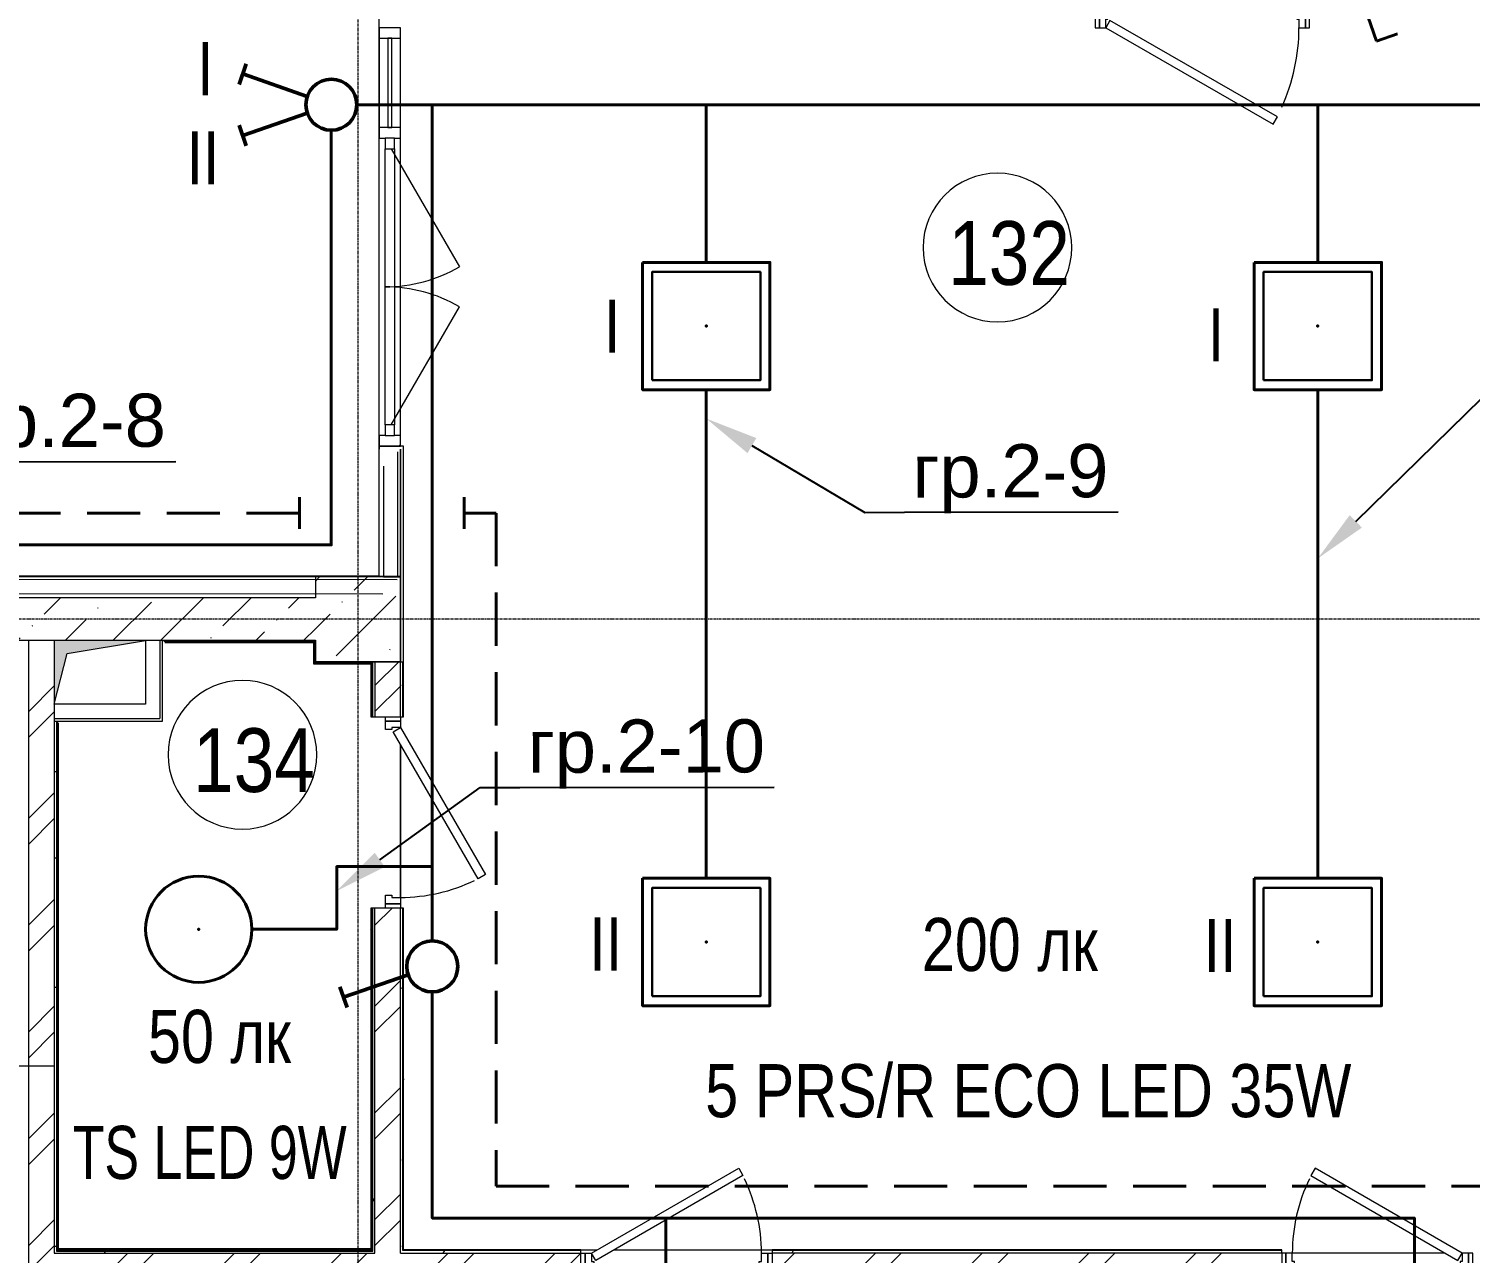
# Model space of a CAD drawing. Header units: metres. Extents: x 14298 to 227756, y -64870 to 286334.
# Drawn here: x 76513 to 83300, y -53271 to -47506 of the extents above; entities that cross this region are included whole.
import ezdxf
from ezdxf import colors
from ezdxf.entities.mleader import LeaderData, LeaderLine
from ezdxf.math import Vec2, Vec3

# ---------------------------------------------------------------- set-up
doc = ezdxf.new("R2010")
doc.units = ezdxf.units.M
for name, pattern in [('ADSK_Линия сетки', [21, 12, -3, 3, -3]), ('DASHED', [0.75, 0.5, -0.25]), ('HIDDEN2', [0.1875, 0.125, -0.0625])]:
    doc.linetypes.add(name, pattern=pattern)
for name, color, linetype, lineweight in [('A-AREA-IDEN', 7, 'Continuous', 9), ('A-DETL-GENF', 7, 'Continuous', 5), ('A-DETL-MBND', 7, 'Continuous', 5), ('A-DETL-THIN', 7, 'Continuous', 5), ('A-DOOR', 7, 'Continuous', 5), ('A-DOOR-FRAM', 7, 'Continuous', 13), ('A-FLOR', 7, 'Continuous', 5), ('A-GLAZ-CURT', 7, 'Continuous', 5), ('A-GLAZ-CWMG', 7, 'Continuous', 5), ('A-WALL', 7, 'Continuous', 5), ('A-WALL-PATT', 7, 'Continuous', 18), ('I-WALL', 7, 'Continuous', 5), ('nadpisi', 84, 'Continuous', 13), ('S-COLS', 7, 'Continuous', 5), ('S-GRID', 7, 'Continuous', 9), ('ав осв', 1, 'HIDDEN2', 40), ('раб осв', 7, 'Continuous', 40), ('ЭЛ', 250, 'Continuous', 50), ('ЭЛ.освещ.', 150, 'Continuous', 50), ('ЭЛ.сети', 5, 'Continuous', 100)]:
    doc.layers.add(name, color=color, linetype=linetype, lineweight=lineweight)
doc.styles.add('Arial', font='arial.ttf', dxfattribs={"width": 0.8, "height": 2.5})
doc.styles.add('GOST Common_I_1', font='ARIALN.TTF', dxfattribs={"height": 300})
doc.styles.add('ISOPEUR', font='isocpeui.ttf')
pattern_1 = [(45, (0, 0), (84.19025, 308.69666), [396.875, -79.375, 3.353, -76.022])]
pattern_2 = [(45, (0, 0), (-251.4472, 251.4472), []), (45, (0, 381), (-251.4472, 251.4472), [])]
pattern_3 = [(50, (0, 0), (728.7365, -63.756), [76.2, -838.2]), (355, (0, 0), (-140.9716, 764.2276), [60.96, -670.56]), (100.451, (60.7, -5.3), (587.77, 700.467), [64.76, -712.36]), (46.184, (0, 203.2), (1084.316, -168.171), [114.3, -1257.3]), (96.636, (90.4, 189.2), (949.61, 989.71), [97.14, -1068.54]), (351.184, (0, 203.2), (949.62, 989.701), [91.44, -1005.84]), (21, (101.6, 152.4), (606.458, -409.0606), [76.2, -838.2]), (326, (101.6, 152.4), (247.2083, 736.753), [60.96, -670.56]), (71.451, (152.14, 118.3), (853.668, 327.6855), [64.76, -712.36]), (37.5, (0, 0), (12.3547, 338.2201), [33.528, -628.904, 33.528, -647.192, -673.1]), (37.5, (0, 0), (12.3547, 338.2201), [-1343.152, 33.528, -639.572]), (7.5, (0, 0), (267.2789, 400.7221), [33.528, -354.584, 33.528, -613.664, -256.54]), (7.5, (0, 0), (267.2789, 400.7221), [-1035.304, 33.528, -223.012]), (327.5, (-226.57, 0), (542.3633, -22.91534), [33.528, -220.472, 33.528, -758.952, -1051.56]), (327.5, (-226.57, 0), (542.3633, -22.91534), [-1046.48, 33.528, -1018.032]), (317.5, (-328.17, 0), (592.517, 101.707), [33.528, -296.672, 33.528, -492.76, -746.76]), (317.5, (-328.17, 0), (592.517, 101.707), [-856.488, 33.528, -713.232])]
pattern_4 = [(0, (0, 0), (812.8, 203.2), [33.528, -576.072, 33.528, -576.072, -3251.2]), (0, (0, 0), (812.8, 203.2), [-1219.2, 33.528, -1185.672, 33.528, -576.072, -1422.4]), (0, (0, 0), (812.8, 203.2), [-3048, 33.528, -372.872, 33.528, -982.472]), (120, (304.8, 101.6), (-582.37636, 602.30545), [33.528, -576.072, 33.528, -576.072, -3251.2]), (120, (304.8, 101.6), (-582.37636, 602.30545), [-1219.2, 33.528, -1185.672, 33.528, -576.072, -1422.4]), (120, (304.8, 101.6), (-582.37636, 602.30545), [-3048, 33.528, -372.872, 33.528, -982.472]), (240, (406.4, 508), (-230.42364, -805.50545), [33.528, -576.072, 33.528, -576.072, -3251.2]), (240, (406.4, 508), (-230.42364, -805.50545), [-1219.2, 33.528, -1185.672, 33.528, -576.072, -1422.4]), (240, (406.4, 508), (-230.42364, -805.50545), [-3048, 33.528, -372.872, 33.528, -982.472])]

# ---------------------------------------------------------------- blocks, each defined once
blk = doc.blocks.new('КДП АПК - КР_rvt-1-1 этаж')
at = {"layer": 'A-WALL-PATT', "lineweight": 13}
h = blk.add_hatch(dxfattribs=at)
h.set_pattern_fill('FP_125', color=256, style=0, pattern_type=2)
h.set_pattern_definition(pattern_1)
h.paths.add_polyline_path([(73297.2, -49745.6), (73297.2, -49545.6), (72262.7, -49545.6), (72262.7, -49745.6)])
h.paths.add_polyline_path([(74307.2, -49545.6), (74307.2, -49745.6), (77862.7, -49745.6), (77862.7, -49545.6)])
at = {"layer": 'S-COLS', "lineweight": 13}
h = blk.add_hatch(dxfattribs=at)
h.set_pattern_fill('FP_125', color=256, style=0, pattern_type=2)
h.set_pattern_definition(pattern_1)
h.paths.add_polyline_path([(77862.7, -49845.6), (78262.7, -49845.6), (78262.7, -49445.6), (77862.7, -49445.6), (77862.7, -49745.6)], flags=0)
at = {"layer": 'I-WALL', "lineweight": 13}
for p, q in [((77862.7, -49545.6), (74307.2, -49545.6)), ((74307.2, -49745.6), (77862.7, -49745.6))]:
    blk.add_line(p, q, dxfattribs=at)
at = {"layer": 'S-COLS', "lineweight": 13}
for p, q in [((78262.7, -49445.6), (77862.7, -49445.6)), ((77862.7, -49445.6), (77862.7, -49545.6)), ((78262.7, -49845.6), (78262.7, -49445.6)), ((77862.7, -49745.6), (77862.7, -49845.6)), ((77862.7, -49845.6), (78262.7, -49845.6))]:
    blk.add_line(p, q, dxfattribs=at)
blk = doc.blocks.new('AC_Дверь_Однопольная_ДеревяннаяВнутренняя_ГОСТ6629-88 - ДГ 21-9-1492989-1 этаж')
at = {"layer": 'A-DOOR', "lineweight": 13}
for p, q in [((-400, 60), (292.8, 460)), ((312.8, 425.4), (-380, 25.4)), ((292.8, 460), (312.8, 425.4)), ((-380, 25.4), (-400, 60))]:
    blk.add_line(p, q, dxfattribs=at)
at = {"layer": 'A-DOOR', "lineweight": 18}
for p, q in [((-450, 60), (-430, 60)), ((-450, -10), (-450, 60)), ((-430, 60), (-430, -10)), ((430, 60), (450, 60)), ((430, -10), (430, 60)), ((450, 60), (450, -10)), ((-430, -10), (-450, -10)), ((450, -10), (430, -10))]:
    blk.add_line(p, q, dxfattribs=at)
at = {"layer": 'A-DOOR'}
blk.add_arc((-400, 60), 800, 0, 25.90508, dxfattribs=at)
at = {"layer": 'A-DOOR-FRAM'}
for p, q in [((-430, 60), (-400, 60)), ((-430, -10), (-430, 60)), ((-400, 60), (-400, 20)), ((-400, 20), (-390, 20)), ((-390, 20), (-390, -10)), ((390, 20), (400, 20)), ((390, -10), (390, 20)), ((400, 60), (430, 60)), ((400, 20), (400, 60)), ((430, 60), (430, -10)), ((-390, -10), (-430, -10)), ((430, -10), (390, -10))]:
    blk.add_line(p, q, dxfattribs=at)
blk = doc.blocks.new('AC_Дверь_Однопольная_ДеревяннаяВнутренняя_ГОСТ6629-88 - ДГ 21-9-1468245-1 этаж')
at = {"layer": 'A-DOOR', "lineweight": 13}
for p, q in [((-400, 60), (292.8, 460)), ((312.8, 425.4), (-380, 25.4)), ((292.8, 460), (312.8, 425.4)), ((-380, 25.4), (-400, 60))]:
    blk.add_line(p, q, dxfattribs=at)
at = {"layer": 'A-DOOR', "lineweight": 18}
for p, q in [((-450, 60), (-430, 60)), ((-450, -10), (-450, 60)), ((-430, 60), (-430, -10)), ((430, 60), (450, 60)), ((430, -10), (430, 60)), ((450, 60), (450, -10)), ((-430, -10), (-450, -10)), ((450, -10), (430, -10))]:
    blk.add_line(p, q, dxfattribs=at)
at = {"layer": 'A-DOOR'}
blk.add_arc((-400, 60), 800, 0, 25.90508, dxfattribs=at)
at = {"layer": 'A-DOOR-FRAM'}
for p, q in [((-430, 60), (-400, 60)), ((-430, -10), (-430, 60)), ((-400, 60), (-400, 20)), ((-400, 20), (-390, 20)), ((-390, 20), (-390, -10)), ((390, 20), (400, 20)), ((390, -10), (390, 20)), ((400, 60), (430, 60)), ((400, 20), (400, 60)), ((430, 60), (430, -10)), ((-390, -10), (-430, -10)), ((430, -10), (390, -10))]:
    blk.add_line(p, q, dxfattribs=at)
blk = doc.blocks.new('Системная панель - С остеклением-2599078-1 этаж')
at = {"layer": 'A-GLAZ-CURT', "lineweight": 13}
for p, q in [((210, 10), (-210, 10)), ((-210, 10), (-210, -10)), ((210, -10), (210, 10)), ((-210, -10), (210, -10))]:
    blk.add_line(p, q, dxfattribs=at)
blk = doc.blocks.new('M_Дверь-Витраж-Двойная-Витрина - M_Дверь-Витраж-Двойная-Витрина-2723224-1 этаж')
at = {"layer": 'A-DOOR'}
for p, q in [((-650, 6.6), (-93.8, 327.8)), ((650, 6.6), (93.8, 327.8))]:
    blk.add_line(p, q, dxfattribs=at)
for centre, start, end in [((-700, -22.2), 0, 30), ((700, -22.2), 150, 180)]:
    blk.add_arc(centre, 700, start, end, dxfattribs=at)
at = {"layer": 'A-DOOR-FRAM'}
for p, q in [((-650, 22.2), (-700, 22.2)), ((-700, 22.2), (-700, -22.2)), ((-650, -22.2), (-650, 22.2)), ((700, 22.2), (650, 22.2)), ((650, 22.2), (650, -22.2)), ((700, -22.2), (700, 22.2)), ((-700, -22.2), (-650, -22.2)), ((650, -22.2), (700, -22.2))]:
    blk.add_line(p, q, dxfattribs=at)
at = {"layer": 'A-DOOR-FRAM', "lineweight": 5}
for p, q in [((-650, 22.2), (650, 22.2)), ((650, -22.2), (-650, -22.2))]:
    blk.add_line(p, q, dxfattribs=at)
blk = doc.blocks.new('Прямоугольный импост - 50 x 100мм-2282497-1 этаж')
at = {"layer": 'A-DETL-MBND'}
for p, q in [((78162.7, -47550.6), (78162.7, -47970.6)), ((78262.7, -47970.6), (78262.7, -47550.6))]:
    blk.add_line(p, q, dxfattribs=at)
blk = doc.blocks.new('Прямоугольный импост - 50 x 100мм-2599082-1 этаж')
at = {"layer": 'A-GLAZ-CWMG'}
h = blk.add_hatch(dxfattribs=at)
h.set_pattern_fill('FP_111', color=256, style=0, pattern_type=2)
h.set_pattern_definition([(240, (-49470.64, 78212.65), (103.92305, -60), [])])
h.paths.add_polyline_path([(0, -50), (-50, -50), (-50, 50), (0, 50), (0, -22.2)], flags=0)
at = {"layer": 'A-GLAZ-CWMG', "lineweight": 18}
for p, q in [((-50, 50), (0, 50)), ((-50, 22.2), (-50, 50)), ((0, 50), (0, -50)), ((-50, -50), (-50, -22.2)), ((0, -50), (-50, -50))]:
    blk.add_line(p, q, dxfattribs=at)
blk = doc.blocks.new('Прямоугольный импост - 50 x 100мм-2599083-1 этаж')
at = {"layer": 'A-GLAZ-CWMG'}
h = blk.add_hatch(dxfattribs=at)
h.set_pattern_fill('FP_112', color=256, style=0, pattern_type=2)
h.set_pattern_definition([(300, (47500.64, 78212.65), (103.92305, 60), [])])
h.paths.add_polyline_path([(-50, 50), (-50, -50), (0, -50), (0, 50), (-41.2, 50)], flags=0)
at = {"layer": 'A-GLAZ-CWMG', "lineweight": 18}
for p, q in [((-50, 50), (-50, -50)), ((0, 50), (-50, 50)), ((0, -50), (0, 50)), ((-50, -50), (0, -50))]:
    blk.add_line(p, q, dxfattribs=at)
blk = doc.blocks.new('Прямоугольный импост - 50 x 100мм-2599076-1 этаж')
at = {"layer": 'A-GLAZ-CWMG'}
h = blk.add_hatch(dxfattribs=at)
h.set_pattern_fill('FP_113', color=256, style=0, pattern_type=2)
h.set_pattern_definition([(240, (-47995.64, 78212.65), (103.92305, -60), [])])
h.paths.add_polyline_path([(25, -50), (-25, -50), (-25, 50), (25, 50), (25, -22.2)], flags=0)
at = {"layer": 'A-GLAZ-CWMG', "lineweight": 18}
for p, q in [((-25, 50), (25, 50)), ((-25, -50), (-25, 50)), ((25, 50), (25, 22.2)), ((25, -50), (-25, -50)), ((25, -22.2), (25, -50))]:
    blk.add_line(p, q, dxfattribs=at)
blk = doc.blocks.new('AC_Дверь_Однопольная_ДеревяннаяВнутренняя_ГОСТ6629-88 - ДГ 21-9Л-1469641-1 этаж')
at = {"layer": 'A-DOOR', "lineweight": 13}
for p, q in [((-292.8, 460), (-312.8, 425.4)), ((-312.8, 425.4), (380, 25.4)), ((400, 60), (-292.8, 460)), ((380, 25.4), (400, 60))]:
    blk.add_line(p, q, dxfattribs=at)
at = {"layer": 'A-DOOR', "lineweight": 18}
for p, q in [((-430, 60), (-450, 60)), ((-450, 60), (-450, -10)), ((-430, -10), (-430, 60)), ((450, 60), (430, 60)), ((430, 60), (430, -10)), ((450, -10), (450, 60)), ((-450, -10), (-430, -10)), ((430, -10), (450, -10))]:
    blk.add_line(p, q, dxfattribs=at)
at = {"layer": 'A-DOOR'}
blk.add_arc((400, 60), 800, 154.09492, 180, dxfattribs=at)
at = {"layer": 'A-DOOR-FRAM'}
for p, q in [((-400, 60), (-430, 60)), ((-430, 60), (-430, -10)), ((-400, 20), (-400, 60)), ((-390, 20), (-400, 20)), ((-390, -10), (-390, 20)), ((400, 20), (390, 20)), ((390, 20), (390, -10)), ((430, 60), (400, 60)), ((400, 60), (400, 20)), ((430, -10), (430, 60)), ((-430, -10), (-390, -10)), ((390, -10), (430, -10))]:
    blk.add_line(p, q, dxfattribs=at)
blk = doc.blocks.new('ПСС_Марка_помещения - Имя_2_5мм-224473-1 этаж')
at = {"layer": 'A-AREA-IDEN'}
for start, end in [(360, 180), (180, 360)]:
    blk.add_arc((-0.074, 0.039), 3.5, start, end, dxfattribs=at)
blk = doc.blocks.new('выкл. 2 клав. скрыт.')
at = {"layer": 'ЭЛ.освещ.', "color": 0, "ltscale": 100}
for p, q in [((2902360.5, 2044098.7), (2902326.5, 2044196.6)), ((2902039.4, 2044041.8), (2902343.5, 2044147.6)), ((2902039.4, 2043963), (2902343.5, 2043857.2)), ((2902360.9, 2043907.2), (2902327.2, 2043809.2))]:
    blk.add_line(p, q, dxfattribs=at)
blk.add_circle((2901926.1, 2044002.4), 120, dxfattribs=at)
blk = doc.blocks.new('выкл. 1 клав. скрыт')
at = {"layer": 'ЭЛ.освещ.', "color": 0, "ltscale": 100}
for p, q in [((2902123, 2044848.8), (2902427.1, 2044743)), ((2902444.4, 2044793), (2902410.7, 2044695))]:
    blk.add_line(p, q, dxfattribs=at)
blk.add_circle((2902009.7, 2044888.3), 120, dxfattribs=at)
blk = doc.blocks.new('TS LED без датчика')
at = {"color": 0, "lineweight": 40, "ltscale": 100}
blk.add_point((-535184, 16419.5), dxfattribs=at)
at = {"layer": 'раб осв', "color": 5, "lineweight": 40, "ltscale": 100}
blk.add_circle((-535184, 16419.5), 250, dxfattribs=at)
blk = doc.blocks.new('ARS.R UNI LED')
at = {"color": 5, "lineweight": 30, "ltscale": 100}
blk.add_lwpolyline([(2913222.7, 2072748.5), (2913732.7, 2072748.5), (2913732.7, 2073258.5), (2913222.7, 2073258.5)], close=True, dxfattribs=at)
at = {"color": 0, "lineweight": 40, "ltscale": 100}
blk.add_point((2913477.7, 2073003.5), dxfattribs=at)
at = {"layer": 'ЭЛ', "color": 5, "lineweight": 40, "ltscale": 10}
blk.add_lwpolyline([(2913177.7, 2073303.5), (2913777.7, 2073303.5), (2913777.7, 2072703.5), (2913177.7, 2072703.5)], close=True, dxfattribs=at)
blk = doc.blocks.new('AC_Дверь_Однопольная_ДеревяннаяВнутренняя_ГОСТ6629-88 - ДГ 21-10Л-1292866-1 этаж')
at = {"layer": 'A-DOOR', "lineweight": 13}
for p, q in [((-333.1, 515), (-353.1, 480.4)), ((-353.1, 480.4), (435, 25.4)), ((455, 60), (-333.1, 515)), ((435, 25.4), (455, 60))]:
    blk.add_line(p, q, dxfattribs=at)
at = {"layer": 'A-DOOR', "lineweight": 18}
for p, q in [((-485, 60), (-505, 60)), ((-505, 60), (-505, -10)), ((-485, -10), (-485, 60)), ((505, 60), (485, 60)), ((485, 60), (485, -10)), ((505, -10), (505, 60)), ((-505, -10), (-485, -10)), ((485, -10), (505, -10))]:
    blk.add_line(p, q, dxfattribs=at)
at = {"layer": 'A-DOOR'}
blk.add_arc((455, 60), 910, 155.73648, 180, dxfattribs=at)
at = {"layer": 'A-DOOR-FRAM'}
for p, q in [((-455, 60), (-485, 60)), ((-485, 60), (-485, -10)), ((-455, 20), (-455, 60)), ((-445, 20), (-455, 20)), ((-445, -10), (-445, 20)), ((455, 20), (445, 20)), ((445, 20), (445, -10)), ((485, 60), (455, 60)), ((455, 60), (455, 20)), ((485, -10), (485, 60)), ((-485, -10), (-445, -10)), ((445, -10), (485, -10))]:
    blk.add_line(p, q, dxfattribs=at)
blk = doc.blocks.new('перекл. 2 клав. скрыт.')
at = {"layer": 'раб осв', "color": 0, "lineweight": 40}
for points in [[(-501557.3, 8734.7), (-501459.4, 8768.8)], [(-501459.4, 8768.8), (-501353.6, 8464.7)], [(-501274.8, 8238), (-501169, 7933.9)], [(-501169, 7933.9), (-501071.1, 7967.9)]]:
    blk.add_lwpolyline(points, dxfattribs=at)
blk.add_circle((-501314.2, 8351.3), 120, dxfattribs=at)

msp = doc.modelspace()

# ---------------------------------------------------------------- hatches: boundary and pattern name
at = {"layer": 'A-DETL-GENF', "lineweight": 15}
msp.add_hatch(color=256, dxfattribs=at).paths.add_polyline_path([(76632.6532, -50685.6443), (76693.5085, -50447.2079), (77062.6532, -50385.6443), (76632.6532, -50385.6443)], flags=0)
at = {"layer": 'A-WALL-PATT', "lineweight": 15}
h = msp.add_hatch(dxfattribs=at)
h.set_pattern_fill('FP_1', color=256, style=0, pattern_type=2)
h.set_pattern_definition(pattern_2)
h.paths.add_polyline_path([(76512.6532, -58585.6443), (76632.6532, -58585.2448), (76632.6532, -50385.6443), (76512.6532, -50385.6443), (76512.6532, -57484.1935)], flags=0)
h = msp.add_hatch(dxfattribs=at)
h.set_pattern_fill('FP_82', color=256, style=0, pattern_type=2)
h.set_pattern_definition(pattern_3)
h.paths.add_polyline_path([(77833.8149, -50390.6443), (77857.6532, -50390.6443), (77862.6532, -50385.6443), (77142.6532, -50385.6443), (77142.6532, -50390.6443), (77304.9366, -50390.6443)], flags=0)
h = msp.add_hatch(dxfattribs=at)
h.set_pattern_fill('FP_1', color=256, style=0, pattern_type=2)
h.set_pattern_definition(pattern_2)
h.paths.add_polyline_path([(77833.8149, -50395.6443), (77852.6532, -50395.6443), (77857.6532, -50390.6443), (77147.6532, -50390.6443), (77147.6532, -50395.6443), (77304.9366, -50395.6443)], flags=0)
h = msp.add_hatch(dxfattribs=at)
h.set_pattern_fill('FP_1', color=256, style=0, pattern_type=2)
h.set_pattern_definition(pattern_2)
h.paths.add_polyline_path([(77852.6532, -50495.6443), (78122.6532, -50495.6443), (78122.6532, -50490.6443), (77852.6532, -50490.6443)], flags=0)
h = msp.add_hatch(dxfattribs=at)
h.set_pattern_fill('FP_1', color=256, style=0, pattern_type=2)
h.set_pattern_definition(pattern_2)
h.paths.add_polyline_path([(78127.6532, -53250.6443), (78127.6532, -51645.6443), (78122.6532, -51645.6443), (78122.6532, -53250.6443)], flags=0)
h.paths.add_polyline_path([(78122.6532, -50745.6443), (78127.6532, -50745.6443), (78127.6532, -50490.6443), (78122.6532, -50490.6443), (78122.6532, -50737.6023)], flags=0)
h = msp.add_hatch(dxfattribs=at)
h.set_pattern_fill('FP_82', color=256, style=0, pattern_type=2)
h.set_pattern_definition(pattern_3)
h.paths.add_polyline_path([(78132.6532, -53255.6443), (78132.6532, -51645.6443), (78127.6532, -51645.6443), (78127.6532, -53255.6443)], flags=0)
h.paths.add_polyline_path([(78127.6532, -50745.6443), (78132.6532, -50745.6443), (78132.6532, -50485.6443), (78127.6532, -50485.6443), (78127.6532, -50737.6023)], flags=0)
h = msp.add_hatch(dxfattribs=at)
h.set_pattern_fill('FP_81', color=256, style=0, pattern_type=2)
h.set_pattern_definition(pattern_4)
h.paths.add_polyline_path([(78132.6532, -53260.6443), (78142.6532, -53260.6443), (78142.6532, -51645.6443), (78132.6532, -51645.6443), (78132.6532, -53255.6443)], flags=0)
h.paths.add_polyline_path([(78132.6532, -50745.6443), (78142.6532, -50745.6443), (78142.6532, -50485.6443), (78132.6532, -50485.6443), (78132.6532, -50737.6023)], flags=0)
h = msp.add_hatch(dxfattribs=at)
h.set_pattern_fill('FP_1', color=256, style=0, pattern_type=2)
h.set_pattern_definition(pattern_2)
h.paths.add_polyline_path([(78230.4737, -53270.6443), (78262.6532, -53270.6443), (78262.6532, -51645.6443), (78142.6532, -51645.6443), (78142.6532, -53270.6443)], flags=0)
h.paths.add_polyline_path([(78142.6532, -50745.6443), (78262.6532, -50745.6443), (78262.6532, -50485.6443), (78142.6532, -50485.6443), (78142.6532, -50737.6023)], flags=0)
h = msp.add_hatch(dxfattribs=at)
h.set_pattern_fill('FP_81', color=256, style=0, pattern_type=2)
h.set_pattern_definition(pattern_4)
h.paths.add_polyline_path([(78274.6532, -53270.6443), (78274.6532, -51645.6443), (78262.6532, -51645.6443), (78262.6532, -53270.6443)], flags=0)
h.paths.add_polyline_path([(78262.6532, -50745.6443), (78274.6532, -50745.6443), (78274.6532, -50485.6443), (78262.6532, -50485.6443), (78262.6532, -50737.6023)], flags=0)
h = msp.add_hatch(dxfattribs=at)
h.set_pattern_fill('FP_81', color=256, style=0, pattern_type=2)
h.set_pattern_definition(pattern_4)
h.paths.add_polyline_path([(78277.6532, -53258.6443), (78277.6532, -51645.6443), (78274.6532, -51645.6443), (78274.6532, -53258.6443)], flags=0)
h.paths.add_polyline_path([(78274.6532, -50745.6443), (78277.6532, -50745.6443), (78277.6532, -50485.6443), (78274.6532, -50485.6443), (78274.6532, -50737.6023)], flags=0)
h = msp.add_hatch(dxfattribs=at)
h.set_pattern_fill('FP_81', color=256, style=0, pattern_type=2)
h.set_pattern_definition(pattern_4)
h.paths.add_polyline_path([(76642.6532, -53270.6443), (76642.6532, -50765.6443), (76632.6532, -50765.6443), (76632.6532, -53270.6443)], flags=0)
h = msp.add_hatch(dxfattribs=at)
h.set_pattern_fill('FP_82', color=256, style=0, pattern_type=2)
h.set_pattern_definition(pattern_3)
h.paths.add_polyline_path([(76647.6532, -53260.6443), (76647.6532, -50765.6443), (76642.6532, -50765.6443), (76642.6532, -53260.6443), (76643.8387, -53260.6443)], flags=0)
h = msp.add_hatch(dxfattribs=at)
h.set_pattern_fill('FP_1', color=256, style=0, pattern_type=2)
h.set_pattern_definition(pattern_2)
h.paths.add_polyline_path([(76652.6532, -53255.6443), (76652.6532, -50770.6443), (76647.6532, -50770.6443), (76647.6532, -53255.6443)], flags=0)
h = msp.add_hatch(dxfattribs=at)
h.set_pattern_fill('FP_1', color=256, style=0, pattern_type=2)
h.set_pattern_definition(pattern_2)
h.paths.add_polyline_path([(83312.6532, -53390.6443), (83962.6532, -53390.6443), (83962.6532, -53270.6443), (83312.6532, -53270.6443), (83312.6532, -53340.6443)], flags=0)
h.paths.add_polyline_path([(82412.6532, -53390.6443), (82412.6532, -53270.6443), (80012.6532, -53270.6443), (80012.6532, -53390.6443), (81535.9632, -53390.6443)], flags=0)
h.paths.add_polyline_path([(76642.6532, -53390.6443), (79112.6532, -53390.6443), (79112.6532, -53270.6443), (76632.6532, -53270.6443), (76632.6532, -53390.6443)], flags=0)
h = msp.add_hatch(dxfattribs=at)
h.set_pattern_fill('FP_81', color=256, style=0, pattern_type=2)
h.set_pattern_definition(pattern_4)
h.paths.add_polyline_path([(78142.6532, -53270.6443), (78142.6532, -53260.6443), (76642.6532, -53260.6443), (76642.6532, -53270.6443), (78098.2541, -53270.6443)], flags=0)
h = msp.add_hatch(dxfattribs=at)
h.set_pattern_fill('FP_82', color=256, style=0, pattern_type=2)
h.set_pattern_definition(pattern_3)
h.paths.add_polyline_path([(76647.6532, -53260.6443), (78132.6532, -53260.6443), (78132.6532, -53255.6443), (76647.6532, -53255.6443)], flags=0)
h = msp.add_hatch(dxfattribs=at)
h.set_pattern_fill('FP_1', color=256, style=0, pattern_type=2)
h.set_pattern_definition(pattern_2)
h.paths.add_polyline_path([(77833.8149, -53255.6443), (78127.6532, -53255.6443), (78127.6532, -53250.6443), (76652.6532, -53250.6443), (76652.6532, -53255.6443), (77304.9366, -53255.6443)], flags=0)
h = msp.add_hatch(dxfattribs=at)
h.set_pattern_fill('FP_81', color=256, style=0, pattern_type=2)
h.set_pattern_definition(pattern_4)
h.paths.add_polyline_path([(81535.9632, -53270.6443), (82412.6532, -53270.6443), (82412.6532, -53258.6443), (80012.6532, -53258.6443), (80012.6532, -53270.6443), (80478.2066, -53270.6443)], flags=0)
h.paths.add_polyline_path([(83651.4765, -53270.6443), (83962.6532, -53270.6443), (83962.6532, -53258.6443), (83312.6532, -53258.6443), (83312.6532, -53270.6443)], flags=0)
h.paths.add_polyline_path([(78362.6933, -53270.6443), (79112.6532, -53270.6443), (79112.6532, -53258.6443), (78274.6532, -53258.6443), (78274.6532, -53270.6443), (78277.6532, -53270.6443)], flags=0)
h = msp.add_hatch(dxfattribs=at)
h.set_pattern_fill('FP_81', color=256, style=0, pattern_type=2)
h.set_pattern_definition(pattern_4)
h.paths.add_polyline_path([(83962.6532, -53258.6443), (83962.6532, -53255.6443), (83312.6532, -53255.6443), (83312.6532, -53258.6443), (83651.4765, -53258.6443)], flags=0)
h.paths.add_polyline_path([(82412.6532, -53258.6443), (82412.6532, -53255.6443), (80012.6532, -53255.6443), (80012.6532, -53258.6443), (81535.9632, -53258.6443)], flags=0)
h.paths.add_polyline_path([(78277.6532, -53258.6443), (79112.6532, -53258.6443), (79112.6532, -53255.6443), (78277.6532, -53255.6443)], flags=0)

# ---------------------------------------------------------------- linework, layer by layer
at = {"lineweight": 13}
msp.add_line((73890.092, -52388.1348), (76632.6532, -52388.1348), dxfattribs=at)
msp.add_lwpolyline([(78162.6532, -47285.6443), (74889.6532, -47285.6443), (74889.6532, -50082.0127), (78162.6532, -50082.0127)], close=True, dxfattribs=at)
at = {"layer": 'A-DETL-THIN', "lineweight": 15}
for p, q in [((76632.6532, -50385.6443), (76632.6532, -50685.6443)), ((77062.6532, -50385.6443), (76632.6532, -50385.6443)), ((76693.5085, -50447.2079), (77062.6532, -50385.6443)), ((76632.6532, -50685.6443), (76693.5085, -50447.2079))]:
    msp.add_line(p, q, dxfattribs=at)
at = {"layer": 'A-FLOR', "lineweight": 15}
for p, q in [((78262.6532, -49420.6443), (78262.6532, -48020.6443)), ((78262.6532, -50875.6443), (78262.6532, -51595.6443)), ((78262.6532, -51595.6443), (78262.6532, -50875.6443)), ((83182.6532, -53270.6443), (82462.6532, -53270.6443))]:
    msp.add_line(p, q, dxfattribs=at)
at = {"layer": 'A-WALL', "lineweight": 15}
for p, q in [((78277.6532, -49470.6443), (78162.6532, -49470.6443)), ((78162.6532, -49470.6443), (78162.6532, -49485.6443)), ((78277.6532, -50745.6443), (78277.6532, -49470.6443)), ((78250.1532, -50085.6443), (78250.1532, -49498.1443)), ((78262.6532, -49485.6443), (78262.6532, -50085.6443)), ((78262.6532, -50085.6443), (78262.6532, -49485.6443)), ((78182.6532, -49565.6443), (78182.6532, -50085.6443)), ((78159.6532, -50082.6443), (74307.2165, -50081.9002)), ((74307.2165, -50084.9002), (78259.6532, -50085.6443)), ((78182.6532, -50085.6443), (78262.6532, -50085.6443)), ((78262.6532, -50085.6443), (78262.6532, -50485.6443)), ((74307.2165, -50097.4002), (78247.1532, -50098.1443)), ((74307.2165, -50164.9002), (78179.6532, -50165.6443)), ((76632.6532, -50385.6443), (74307.2165, -50384.9002)), ((76512.6532, -58585.6672), (76512.6532, -50385.6443)), ((77862.6532, -50385.6443), (77062.6532, -50385.6443)), ((77062.6532, -50385.6443), (77062.6532, -50685.6443)), ((77130.1532, -50385.6443), (77130.1532, -50753.1443)), ((77142.6532, -50765.6443), (77142.6532, -50385.6443)), ((77857.6532, -50390.6443), (77147.6532, -50390.6443)), ((77152.6532, -50395.6443), (77852.6532, -50395.6443)), ((77852.6532, -50395.6443), (77852.6532, -50495.6443)), ((77857.6532, -50490.6443), (77857.6532, -50390.6443)), ((77862.6532, -50485.6443), (77862.6532, -50385.6443)), ((77852.6532, -50495.6443), (78122.6532, -50495.6443)), ((78127.6532, -50490.6443), (77857.6532, -50490.6443)), ((77862.6532, -50485.6443), (78277.6532, -50485.6443)), ((78122.6532, -50495.6443), (78122.6532, -50745.6443)), ((78127.6532, -50745.6443), (78127.6532, -50490.6443)), ((78132.6532, -50745.6443), (78132.6532, -50485.6443)), ((78142.6532, -50485.6443), (78142.6532, -50745.6443)), ((78262.6532, -50745.6443), (78262.6532, -50485.6443)), ((78274.6532, -50745.6443), (78274.6532, -50485.6443)), ((76632.6532, -50685.6443), (76632.6532, -53270.6443)), ((77062.6532, -50685.6443), (76632.6532, -50685.6443)), ((76632.6532, -50685.6443), (76632.6532, -50765.6443)), ((76632.6532, -50753.1443), (77130.1532, -50753.1443)), ((76632.6532, -50765.6443), (77142.6532, -50765.6443)), ((76642.6532, -50765.6443), (76642.6532, -53260.6443)), ((78122.6532, -50745.6443), (78192.6532, -50745.6443)), ((78262.6532, -50745.6443), (78277.6532, -50745.6443)), ((76647.6532, -50770.6443), (76647.6532, -53255.6443)), ((76652.6532, -53250.6443), (76652.6532, -50775.6443)), ((78192.6532, -51645.6443), (78122.6532, -51645.6443)), ((78122.6532, -51645.6443), (78122.6532, -53250.6443)), ((78127.6532, -53255.6443), (78127.6532, -51645.6443)), ((78132.6532, -53260.6443), (78132.6532, -51645.6443)), ((78142.6532, -53270.6443), (78142.6532, -51645.6443)), ((78262.6532, -53270.6443), (78262.6532, -51645.6443)), ((78277.6532, -51645.6443), (78262.6532, -51645.6443)), ((78274.6532, -53258.6443), (78274.6532, -51645.6443)), ((78277.6532, -53255.6443), (78277.6532, -51645.6443)), ((76632.6532, -53270.6443), (76652.6532, -53270.6443)), ((76642.6532, -53260.6443), (78132.6532, -53260.6443)), ((76647.6532, -53255.6443), (78127.6532, -53255.6443)), ((78122.6532, -53250.6443), (76652.6532, -53250.6443)), ((76652.6532, -53270.6443), (78142.6532, -53270.6443)), ((78262.6532, -53270.6443), (79112.6532, -53270.6443)), ((79112.6532, -53258.6443), (78274.6532, -53258.6443)), ((79112.6532, -53255.6443), (78277.6532, -53255.6443)), ((79112.6532, -53270.6443), (79112.6532, -53255.6443)), ((79112.6532, -53255.6443), (79188.634, -53255.6443)), ((79268.634, -53255.6443), (80012.6532, -53255.6443)), ((82412.6532, -53255.6443), (80012.6532, -53255.6443)), ((80012.6532, -53255.6443), (80012.6532, -53270.6443)), ((82412.6532, -53258.6443), (80012.6532, -53258.6443)), ((82412.6532, -53270.6443), (80012.6532, -53270.6443)), ((82412.6532, -53270.6443), (82412.6532, -53255.6443))]:
    msp.add_line(p, q, dxfattribs=at)
at = {"layer": 'S-GRID', "linetype": 'ADSK_Линия сетки', "lineweight": 15}
for p, q in [((78062.6532, -38095.4453), (78062.6532, -64052.4737)), ((95458.7083, -50285.6443), (74307.2165, -50284.9002))]:
    msp.add_line(p, q, dxfattribs=at)
at = {"layer": 'ав осв', "linetype": 'DASHED', "lineweight": 40, "ltscale": 500}
for points in [[(77787.2407, -49710.6469), (77787.2407, -49860.6469)], [(78562.6532, -49710.6469), (78562.6532, -49860.6469)], [(75287.4053, -49785.6469), (77787.2407, -49785.6469)], [(78562.6532, -49785.6443), (78712.6532, -49785.6443), (78712.6532, -49785.6443), (78712.6532, -52955.6443), (78712.6532, -52955.6443), (83562.6532, -52955.6443), (83562.6532, -52955.6443), (83562.6532, -49785.6443), (86599.8179, -49803.116), (86597.4114, -50294.362)]]:
    msp.add_lwpolyline(points, dxfattribs=at)
at = {"layer": 'раб осв', "color": 0, "lineweight": 40}
for points in [[(78057.2407, -47863.4193), (79702.6532, -47863.4193), (79702.6532, -48605.6443)], [(78412.6532, -47863.4193), (78412.6532, -47863.4193), (78412.6532, -51800.6443)], [(79702.6532, -47863.4193), (82582.6532, -47863.4193), (82582.6532, -48605.6443)], [(82582.6532, -47863.4193), (85800.1683, -47863.4193), (85800.1683, -48485.6443)], [(75147.303, -48718.1417), (75147.303, -49935.6443), (75147.303, -49935.6443), (77936.6614, -49935.6443), (77936.6614, -47983.4193)], [(79702.6532, -49205.6443), (79702.6532, -51505.6443)], [(82582.6532, -49205.6443), (82582.6532, -51505.6443)], [(78412.6532, -51450.6443), (77962.6532, -51450.6443), (77962.6532, -51745.6443), (77562.6532, -51745.6443)], [(78412.6532, -52040.6443), (78412.6532, -53105.6443), (78412.6532, -53105.6443), (79512.6532, -53105.6443), (79512.6532, -53555.6443), (79512.6532, -53105.6443), (83037.6532, -53105.6443), (83037.6532, -53555.6443)]]:
    msp.add_lwpolyline(points, dxfattribs=at)

# ---------------------------------------------------------------- block references
at = {"lineweight": 13}
msp.add_blockref('КДП АПК - КР_rvt-1-1 этаж', (0, -639.2559), dxfattribs=at)
at = {"layer": 'A-AREA-IDEN', "lineweight": 15, "xscale": 99.99999999999993, "yscale": 99.99999999999993, "zscale": 99.99999999999993}
for p in [(81081.5737, -48539.9725), (77525.9026, -50927.6956)]:
    msp.add_blockref('ПСС_Марка_помещения - Имя_2_5мм-224473-1 этаж', p, dxfattribs=at)
at = {"layer": 'A-DOOR', "lineweight": 15}
for name, p, rotation in [('AC_Дверь_Однопольная_ДеревяннаяВнутренняя_ГОСТ6629-88 - ДГ 21-10Л-1292866-1 этаж', (82038.9454, -47440.6443), 180), ('M_Дверь-Витраж-Двойная-Витрина - M_Дверь-Витраж-Двойная-Витрина-2723224-1 этаж', (78212.6532, -48720.6443), 270)]:
    msp.add_blockref(name, p, dxfattribs=dict(at, rotation=rotation))
at = {"layer": 'A-DOOR', "color": 8, "lineweight": 15, "true_color": 0x7f7f7f, "rotation": 270}
msp.add_blockref('AC_Дверь_Однопольная_ДеревяннаяВнутренняя_ГОСТ6629-88 - ДГ 21-9-1468245-1 этаж', (78202.6532, -51195.6443), dxfattribs=at)
at = {"layer": 'A-DOOR', "color": 8, "lineweight": 15, "true_color": 0x7f7f7f}
msp.add_blockref('AC_Дверь_Однопольная_ДеревяннаяВнутренняя_ГОСТ6629-88 - ДГ 21-9-1492989-1 этаж', (79562.6532, -53330.6443), dxfattribs=at)
at = {"layer": 'A-DOOR', "lineweight": 15}
msp.add_blockref('AC_Дверь_Однопольная_ДеревяннаяВнутренняя_ГОСТ6629-88 - ДГ 21-9Л-1469641-1 этаж', (82862.6532, -53330.6443), dxfattribs=at)
at = {"layer": 'A-GLAZ-CURT', "lineweight": 15, "rotation": 270}
msp.add_blockref('Системная панель - С остеклением-2599078-1 этаж', (78212.6532, -47760.6443), dxfattribs=at)
at = {"layer": 'A-GLAZ-CWMG', "lineweight": 15, "rotation": 90}
msp.add_blockref('Прямоугольный импост - 50 x 100мм-2599083-1 этаж', (78212.6532, -47500.6443), dxfattribs=at)
at = {"layer": 'A-GLAZ-CWMG', "lineweight": 15}
msp.add_blockref('Прямоугольный импост - 50 x 100мм-2282497-1 этаж', (0, 0), dxfattribs=at)
at = {"layer": 'A-GLAZ-CWMG', "lineweight": 15, "extrusion": (0, 0, -1), "rotation": 270}
for name, p in [('Прямоугольный импост - 50 x 100мм-2599076-1 этаж', (-78212.6532, -47995.6443)), ('Прямоугольный импост - 50 x 100мм-2599082-1 этаж', (-78212.6532, -49470.6443))]:
    msp.add_blockref(name, p, dxfattribs=at)
at = {"layer": 'раб осв', "color": 0, "lineweight": 40}
for name, p in [('перекл. 2 клав. скрыт.', (584028.6697, -55498.0744)), ('TS LED без датчика', (612496.6909, -68165.1434))]:
    msp.add_blockref(name, p, dxfattribs=at)
at = {"layer": 'раб осв', "color": 0, "lineweight": 40, "ltscale": 100, "rotation": 180}
msp.add_blockref('выкл. 2 клав. скрыт.', (2979863.3373, 1996138.9875), dxfattribs=at)
at = {"layer": 'раб осв', "color": 0, "lineweight": 40, "ltscale": 100}
for p in [(-2833775.0519, -2121909.1934), (-2830895.0519, -2121909.1934), (-2833775.0519, -2124809.1934), (-2830895.0519, -2124809.1934)]:
    msp.add_blockref('ARS.R UNI LED', p, dxfattribs=at)
at = {"layer": 'раб осв', "color": 0, "lineweight": 40, "ltscale": 100, "xscale": -1}
msp.add_blockref('выкл. 1 клав. скрыт', (2980422.3127, -2096808.8981), dxfattribs=at)

# ---------------------------------------------------------------- texts
at = {"layer": 'A-AREA-IDEN', "lineweight": 15, "char_height": 300, "width": 577.215, "attachment_point": 1, "style": 'GOST Common_I_1'}
for s, insert in [('132', (80841.8894, -48411.5126)), ('134', (77286.2183, -50799.2357))]:
    msp.add_mtext(s, dxfattribs=dict(at, insert=insert))
at = {"layer": 'nadpisi', "color": 7, "char_height": 250, "style": 'Arial'}
for s, insert, width, attachment_point in [('I', (77304.8637, -47568.4151), 130.841471, 1), ('II', (77255.3128, -47988.6922), 130.841471, 1), ('I', (79220.6319, -48781.0412), 130.841471, 1), ('I', (82064.5114, -48821.9428), 130.841471, 1), ('II', (79152.003, -51690.1399), 130.841471, 1), ('200 лк', (80717.9555, -51692.2139), 1402.065175, 1), ('II', (82044.9453, -51696.9762), 130.841471, 1), ('50 лк', (77073.7015, -52125.0517), 1402.065175, 1), ('5 PRS/R ECO LED 35W ', (81219.2616, -52507.2486), 3236.76957, 5), ('{\\W0.7;TS LED 9W}', (78009.5884, -52671.1253), 2573.758347, 3)]:
    msp.add_mtext(s, dxfattribs=dict(at, insert=insert, width=width, attachment_point=attachment_point))

# ---------------------------------------------------------------- next in the draw order: leaders
at = {"layer": 'ЭЛ.сети', "color": 0, "lineweight": 5}
ml = msp.add_multileader_mtext('Standard', dxfattribs=at)
ml.set_content('{\\fArial|b0|i0|c204|p34;гр.2-8}', style='ISOPEUR')
ml.set_leader_properties()
ml.build(insert=Vec2(0, 0))
ml.multileader.update_dxf_attribs({"text_left_attachment_type": 6, "text_right_attachment_type": 6, "dogleg_length": 100, "arrow_head_size": 250})
ctx = ml.context
ctx.base_point, ctx.char_height, ctx.arrow_head_size, ctx.landing_gap_size, ctx.plane_origin, ctx.plane_x_axis, ctx.plane_y_axis = Vec3(76197.728, -49544.6282), 250, 250, 37.4122, Vec3(17238.9584, -8592.9762), Vec3(0.999998436, 0.001768603), Vec3(-0.001768603, 0.999998436)
ctx.left_attachment, ctx.right_attachment = 6, 6
notes = []
notes.append((ctx, [(0, (1, 1, 0), (76010.6675, -49544.959), (0.999998436, 0.001768603), 187.0608, [(0, [(75629.3244, -48718.1424)], 0, [])])]))
ctx.mtext.insert, ctx.mtext.text_direction, ctx.mtext.rotation, ctx.mtext.line_spacing_factor, ctx.mtext.flow_direction = Vec3(76234.5753, -49225.156), Vec3(0.999998436, 0.001768603), 0.001768604, 0.8, 5
ctx.mtext.has_bg_fill, ctx.mtext.bg_color, ctx.mtext.bg_scale_factor, ctx.mtext.bg_transparency, ctx.mtext.use_window_bg_color = 1, -1073741824, 1, 0, 1
ml = msp.add_multileader_mtext('Standard', dxfattribs=at)
ml.set_content('{\\fArial|b0|i0|c204|p34;гр.2-9}', style='ISOPEUR')
ml.set_leader_properties()
ml.build(insert=Vec2(0, 0))
ml.multileader.update_dxf_attribs({"text_left_attachment_type": 6, "text_right_attachment_type": 6, "dogleg_length": 100, "arrow_head_size": 250})
ctx = ml.context
ctx.base_point, ctx.char_height, ctx.arrow_head_size, ctx.landing_gap_size, ctx.plane_origin, ctx.plane_x_axis, ctx.plane_y_axis = Vec3(83616.3719, -49172.7495), 250, 250, 37.4122, Vec3(25043.64, -8852.2796), Vec3(0.999998436, 0.001768603), Vec3(-0.001768603, 0.999998436)
ctx.left_attachment, ctx.right_attachment = 6, 6
notes.append((ctx, [(0, (1, 1, 0), (83429.3114, -49173.0804), (0.999998436, 0.001768603), 187.0608, [(0, [(82582.6532, -49999.6592)], 0, [])])]))
ctx.mtext.insert, ctx.mtext.text_direction, ctx.mtext.rotation, ctx.mtext.line_spacing_factor, ctx.mtext.flow_direction = Vec3(83653.2191, -48853.2773), Vec3(0.999998436, 0.001768603), 0.001768604, 0.8, 5
ctx.mtext.has_bg_fill, ctx.mtext.bg_color, ctx.mtext.bg_scale_factor, ctx.mtext.bg_transparency, ctx.mtext.use_window_bg_color = 1, -1073741824, 1, 0, 1
ml = msp.add_multileader_mtext('Standard', dxfattribs=at)
ml.set_content('{\\fArial|b0|i0|c204|p34;гр.2-9}', style='ISOPEUR')
ml.set_leader_properties()
ml.build(insert=Vec2(0, 0))
ml.multileader.update_dxf_attribs({"text_left_attachment_type": 6, "text_right_attachment_type": 6, "dogleg_length": 100, "arrow_head_size": 250})
ctx = ml.context
ctx.base_point, ctx.char_height, ctx.arrow_head_size, ctx.landing_gap_size, ctx.plane_origin, ctx.plane_x_axis, ctx.plane_y_axis = Vec3(80636.3437, -49782.3214), 250, 250, 37.4122, Vec3(21677.574, -8830.6694), Vec3(0.999998436, 0.001768603), Vec3(-0.001768603, 0.999998436)
ctx.left_attachment, ctx.right_attachment = 6, 6
notes.append((ctx, [(0, (1, 1, 0), (80449.2831, -49782.6523), (0.999998436, 0.001768603), 187.0608, [(0, [(79702.6532, -49341.0528)], 0, [])])]))
ctx.mtext.insert, ctx.mtext.text_direction, ctx.mtext.rotation, ctx.mtext.line_spacing_factor, ctx.mtext.flow_direction = Vec3(80673.1909, -49462.8492), Vec3(0.999998436, 0.001768603), 0.001768604, 0.8, 5
ctx.mtext.has_bg_fill, ctx.mtext.bg_color, ctx.mtext.bg_scale_factor, ctx.mtext.bg_transparency, ctx.mtext.use_window_bg_color = 1, -1073741824, 1, 0, 1
ml = msp.add_multileader_mtext('Standard', dxfattribs=at)
ml.set_content('{\\fArial|b0|i0|c204|p34;гр.2-10}', style='ISOPEUR')
ml.set_leader_properties()
ml.build(insert=Vec2(0, 0))
ml.multileader.update_dxf_attribs({"text_left_attachment_type": 6, "text_right_attachment_type": 6, "dogleg_length": 100, "arrow_head_size": 250})
ctx = ml.context
ctx.base_point, ctx.char_height, ctx.arrow_head_size, ctx.landing_gap_size, ctx.plane_origin, ctx.plane_x_axis, ctx.plane_y_axis = Vec3(78824.8933, -51078.4027), 250, 250, 37.4122, Vec3(16984.0213, -10503.253), Vec3(0.999998436, 0.001768603), Vec3(-0.001768603, 0.999998436)
ctx.left_attachment, ctx.right_attachment = 6, 6
notes.append((ctx, [(0, (1, 1, 0), (78637.8328, -51078.7336), (0.999998436, 0.001768603), 187.0608, [(0, [(77962.6532, -51564.916)], 0, [])])]))
ctx.mtext.insert, ctx.mtext.text_direction, ctx.mtext.rotation, ctx.mtext.line_spacing_factor, ctx.mtext.flow_direction = Vec3(78861.7405, -50758.9305), Vec3(0.999998436, 0.001768603), 0.001768604, 0.8, 5
ctx.mtext.has_bg_fill, ctx.mtext.bg_color, ctx.mtext.bg_scale_factor, ctx.mtext.bg_transparency, ctx.mtext.use_window_bg_color = 1, -1073741824, 1, 0, 1
for ctx, leaders in notes:
    for number, flags, end, landing, length, lines in leaders:
        leader = LeaderData()
        leader.index, (leader.has_last_leader_line, leader.has_dogleg_vector, leader.attachment_direction) = number, flags
        leader.last_leader_point, leader.dogleg_vector, leader.dogleg_length = Vec3(end), Vec3(landing), length
        for number, points, colour, breaks in lines:
            line = LeaderLine()
            line.index, line.vertices, line.color, line.breaks = number, Vec3.list(points), colors.encode_raw_color(colour), breaks
            leader.lines.append(line)
        ctx.leaders.append(leader)

doc.saveas('drawing.dxf')
